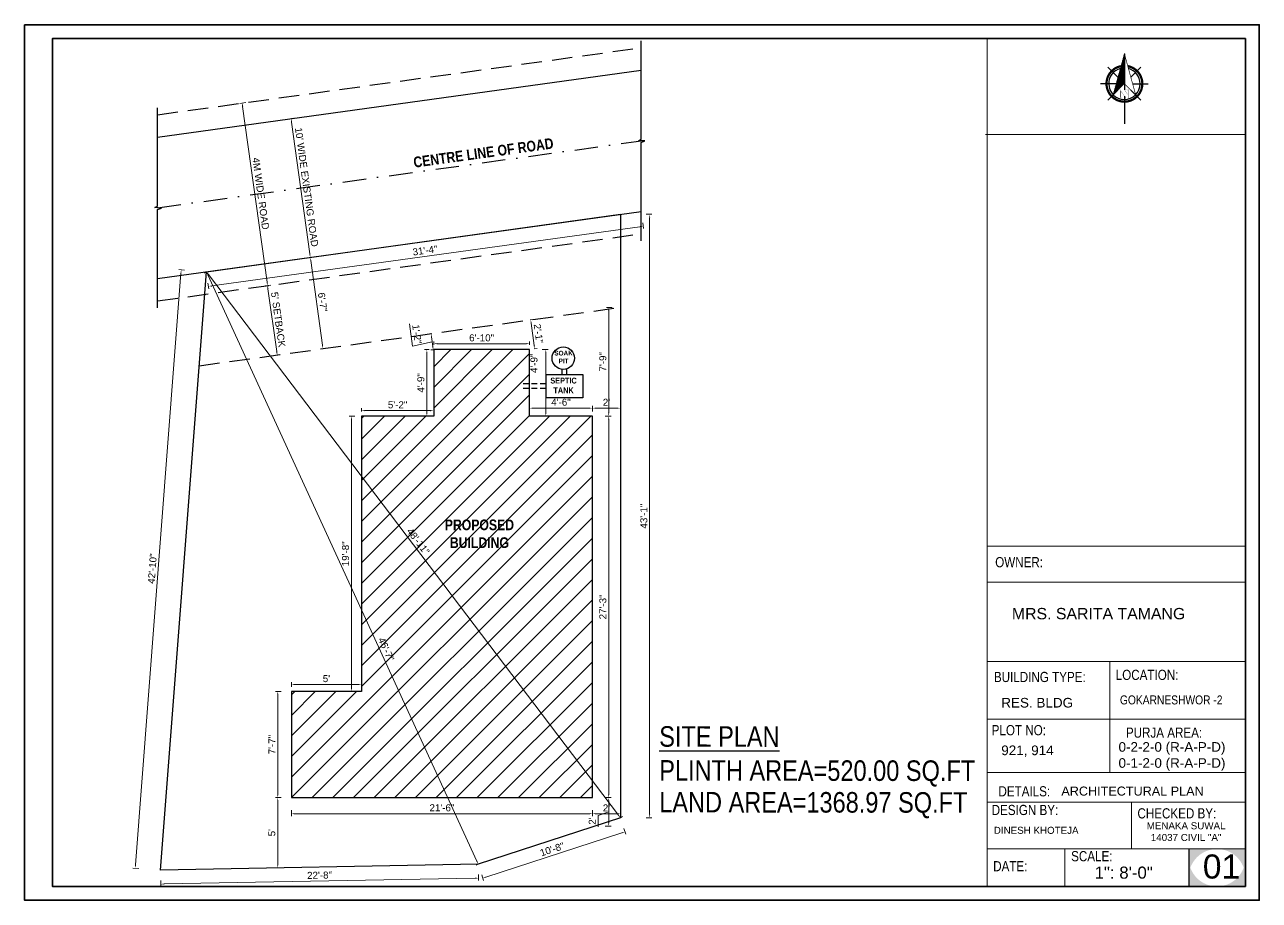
# Model space of a CAD drawing. Header units: inches. Extents: x 0 to 383786, y -45810 to 0.
# Drawn here: x 336899 to 337957, y -43770 to -43019 of the extents above; entities that cross this region are included whole.
import ezdxf

# ---------------------------------------------------------------- set-up
doc = ezdxf.new("R2010")
doc.units = ezdxf.units.IN
doc.header["$LTSCALE"] = 2
doc.header["$MEASUREMENT"] = 0
doc.header["$PDMODE"] = 34
doc.linetypes.add('DASHDOT', pattern=[1, 0.5, -0.25, 0, -0.25])
doc.linetypes.add('HIDDEN', pattern=[0.375, 0.25, -0.125])
doc.layers.get('0').update_dxf_attribs({"linetype": 'CONTINUOUS'})
doc.layers.get('DEFPOINTS').update_dxf_attribs({"color": 141, "linetype": 'CONTINUOUS'})
for name, color, linetype, lineweight in [('DIMENTION', 140, 'CONTINUOUS', 0), ('door', 20, 'CONTINUOUS', 35), ('Rebars', 1, 'CONTINUOUS', 13), ('Siteplan', 7, 'CONTINUOUS', 30), ('steps', 253, 'CONTINUOUS', 20), ('TEXT', 181, 'CONTINUOUS', 25), ('WALL - A', 1, 'CONTINUOUS', 40)]:
    doc.layers.add(name, color=color, linetype=linetype, lineweight=lineweight)
doc.layers.add('Normal Wall', color=7, linetype='CONTINUOUS', lineweight=35, true_color=0xffaf89)
doc.layers.add('Rear Wall', color=7, linetype='CONTINUOUS', lineweight=20, true_color=0xd4e480)
doc.layers.add('plan wall', color=7, linetype='CONTINUOUS')
doc.styles.add('Lettring Text', font='arial.ttf')
doc.styles.get("Standard").update_dxf_attribs({"font": 'ARIALN.TTF'})
doc.styles.add('SwissBT', font='swiss.ttf', dxfattribs={"height": 12})
doc.dimstyles.new('Copy of Standard', dxfattribs={"dimtxt": 6, "dimasz": 2.875, "dimexe": 2, "dimexo": 4, "dimgap": 2, "dimtad": 1, "dimdec": 0, "dimrnd": 1, "dimzin": 0, "dimdsep": 46, "dimlunit": 4, "dimtxsty": 'Lettring Text', "dimcen": 0.1, "dimclrd": 7, "dimclre": 7, "dimclrt": 7, "dimazin": 0, "dimtfac": 0.645, "dimtdec": 0, "dimtmove": 1, "dimatfit": 0, "dimfxl": 3, "dimfxlon": 1, "dimtfillclr": 256, "dimtolj": 1, "dimtzin": 0, "dimlwd": -1, "dimlwe": -1, "dimarcsym": 2})

# ---------------------------------------------------------------- blocks, each defined once
blk = doc.blocks.new('*X29')
at = {"color": 0}
for p, q in [((145.96, -414.6), (147.62, -412.94)), ((146.16, -413.87), (147.62, -412.41)), ((146.36, -413.14), (147.62, -411.88)), ((146.55, -412.41), (147.62, -411.35)), ((146.75, -411.68), (147.62, -410.82)), ((146.95, -410.95), (147.62, -410.29)), ((147.15, -410.22), (147.62, -409.76)), ((147.35, -409.49), (147.62, -409.23)), ((147.55, -408.76), (147.62, -408.7)), ((143.76, -422.63), (147.62, -418.77)), ((143.96, -421.9), (147.62, -418.24)), ((144.16, -421.17), (147.62, -417.71)), ((144.36, -420.44), (147.62, -417.18)), ((144.56, -419.71), (147.62, -416.65)), ((144.76, -418.98), (147.62, -416.12)), ((144.96, -418.25), (147.62, -415.59)), ((145.16, -417.52), (147.62, -415.06)), ((145.36, -416.79), (147.62, -414.53)), ((145.56, -416.06), (147.62, -414)), ((145.76, -415.33), (147.62, -413.47)), ((142.76, -426.28), (147.62, -421.42)), ((142.96, -425.55), (147.62, -420.89)), ((143.16, -424.82), (147.62, -420.36)), ((143.36, -424.09), (147.62, -419.83)), ((143.56, -423.36), (147.62, -419.3))]:
    blk.add_line(p, q, dxfattribs=at)
blk = doc.blocks.new('NORTH_15')
for p, q in [((-2.87, 2.87), (-7.37, 7.37)), ((0, 3.66), (0, 10.62)), ((2.87, 2.87), (7.37, 7.37)), ((-13.37, 0), (2.72, 0)), ((5.49, 0), (17.83, 0)), ((-2.87, -2.87), (-7.37, -7.37)), ((0, -3.66), (0, -10.62)), ((2.87, -2.87), (7.37, -7.37))]:
    blk.add_line(p, q)
at = {"const_width": 1}
for points in [[(0, -8, 1), (0, 8, 0.359415), (-7.86, 1.52, 1)], [(-7.86, -1.52, 0.359415), (0, -8, 1)]]:
    blk.add_lwpolyline(points, format="xyb", dxfattribs=at)
for points, const_width in [([(4.96, -5.01), (-13.37, 0), (4.9, 5), (0, 0), (4.96, -5.01)], 0.3), ([(5.93, -1.55), (6, -1.55), (6.07, -1.54), (6.13, -1.53), (6.17, -1.52), (6.22, -1.51), (6.26, -1.49), (6.28, -1.47), (6.3, -1.45), (6.32, -1.42), (6.33, -1.39), (6.35, -1.34), (6.36, -1.29), (6.37, -1.23), (6.38, -1.16), (6.38, -1.08), (6.38, -1), (6.54, -1), (6.54, -2.34), (6.38, -2.34), (6.38, -2.3), (6.38, -2.23), (6.38, -2.16), (6.37, -2.09), (6.36, -2.04), (6.35, -1.99), (6.33, -1.95), (6.32, -1.91), (6.3, -1.88), (6.28, -1.86), (6.26, -1.83), (6.22, -1.81), (6.18, -1.8), (6.13, -1.78), (6.07, -1.77), (6.01, -1.76), (5.95, -1.76), (2.66, -1.76), (2.66, -2.34), (2.5, -2.34), (2.5, -0.16), (4.71, 1.44), (3.14, 1.44), (3.07, 1.44), (3, 1.43), (2.94, 1.42), (2.89, 1.41), (2.85, 1.4), (2.81, 1.38), (2.78, 1.36), (2.76, 1.34), (2.74, 1.31), (2.72, 1.27), (2.7, 1.22), (2.69, 1.17), (2.68, 1.11), (2.67, 1.04), (2.66, 0.97), (2.66, 0.89), (2.66, 0.87), (2.5, 0.87), (2.5, 2.21), (2.66, 2.21), (2.66, 2.17), (2.66, 2.09), (2.67, 2.03), (2.68, 1.97), (2.69, 1.91), (2.7, 1.86), (2.71, 1.82), (2.73, 1.78), (2.75, 1.76), (2.77, 1.74), (2.8, 1.72), (2.85, 1.7), (2.89, 1.68), (2.94, 1.67), (3, 1.66), (3.07, 1.66), (3.14, 1.66), (6.54, 1.66), (6.54, 0.75), (3.33, -1.55), (5.93, -1.55), (5.93, -1.55)], 0.1)]:
    blk.add_lwpolyline(points, dxfattribs=dict(const_width=const_width))
for start, end in [(90, 164.973), (270, 90), (195.027, 270)]:
    blk.add_arc((0, 0), 7, start, end)
at = {"rotation": 90}
blk.add_blockref('*X29', (-421.89, -147.62), dxfattribs=at)
blk = doc.blocks.new('A$C0BDB7EE9')
at = {"layer": 'Siteplan', "xscale": 2.999999999999779, "yscale": 2.999999999999779, "zscale": 2.999999999999779, "rotation": 247.8612575918487}
blk.add_blockref('NORTH_15', (20.2, 49.5), dxfattribs=at)
blk = doc.blocks.new('A$C327B4BBD')
at = {"layer": 'DIMENTION', "ltscale": 0.3, "xscale": 1.171875000000082, "yscale": 1.171875000000082, "zscale": 1.171875000000082, "rotation": 112.1387424081494}
blk.add_blockref('A$C0BDB7EE9', (16.1, 0), dxfattribs=at)
blk = doc.blocks.new('*D903')
at = {"layer": 'DEFPOINTS', "color": 0, "ltscale": 0.5, "transparency": 16777216}
for p in [(337126.9, -43100), (337037.9, -43112.4), (337054.4, -43231.2)]:
    blk.add_point(p, dxfattribs=at)
at = {"layer": 'steps', "color": 7, "ltscale": 0.5, "transparency": 16777216}
for p, q in [((337124, -43100.4), (337128.9, -43099.7)), ((337143, -43216), (337127.3, -43102.9)), ((337140.4, -43219.3), (337145.4, -43218.6))]:
    blk.add_line(p, q, dxfattribs=at)
for points in [[(337127.8, -43102.8), (337126.8, -43102.9), (337126.9, -43100)], [(337143.5, -43216), (337142.5, -43216.1), (337143.4, -43218.9)]]:
    blk.add_solid(points, dxfattribs=at)
at = {"layer": 'steps', "color": 7, "ltscale": 0.5, "transparency": 16777216, "insert": (337140.2, -43158.7), "char_height": 6, "attachment_point": 5, "rotation": 277.8953, "style": 'Lettring Text'}
blk.add_mtext("\\A1;10' WIDE EXISTING ROAD", dxfattribs=at)
blk = doc.blocks.new('*D904')
at = {"layer": 'DEFPOINTS', "color": 0, "ltscale": 0.5, "transparency": 16777216}
for p in [(337124.3, -43081.2), (337085, -43086.6), (337146, -43237.7)]:
    blk.add_point(p, dxfattribs=at)
at = {"layer": 'steps', "color": 7, "ltscale": 0.5, "transparency": 16777216}
for p, q in [((337088, -43086.2), (337083, -43086.9)), ((337106.3, -43240.3), (337085.4, -43089.5)), ((337109.7, -43242.7), (337104.7, -43243.4))]:
    blk.add_line(p, q, dxfattribs=at)
for points in [[(337085.9, -43089.4), (337084.9, -43089.6), (337085, -43086.6)], [(337106.8, -43240.2), (337105.9, -43240.4), (337106.7, -43243.1)]]:
    blk.add_solid(points, dxfattribs=at)
at = {"layer": 'steps', "color": 7, "ltscale": 0.5, "transparency": 16777216, "insert": (337100.9, -43164.2), "char_height": 6, "attachment_point": 5, "rotation": 277.8953, "style": 'Lettring Text'}
blk.add_mtext('\\A1;4M WIDE ROAD', dxfattribs=at)
blk = doc.blocks.new('*D905')
at = {"layer": 'DEFPOINTS', "color": 0, "ltscale": 0.5, "transparency": 16777216}
for p in [(337146, -43237.7), (337113.9, -43302.7), (337115, -43302.6)]:
    blk.add_point(p, dxfattribs=at)
at = {"layer": 'steps', "color": 7, "ltscale": 0.5, "transparency": 16777216}
for p, q in [((337109.7, -43242.7), (337104.7, -43243.4)), ((337107.1, -43246), (337114.6, -43299.7)), ((337115, -43302.6), (337116.9, -43302.3))]:
    blk.add_line(p, q, dxfattribs=at)
for points in [[(337107.6, -43245.9), (337106.6, -43246.1), (337106.7, -43243.1)], [(337115, -43299.7), (337114.1, -43299.8), (337115, -43302.6)]]:
    blk.add_solid(points, dxfattribs=at)
at = {"layer": 'steps', "color": 7, "ltscale": 0.5, "transparency": 16777216, "insert": (337115.9, -43272.2), "char_height": 6, "attachment_point": 5, "rotation": 277.8953, "style": 'Lettring Text'}
blk.add_mtext("\\A1;5' SETBACK", dxfattribs=at)
blk = doc.blocks.new('*D906')
at = {"layer": 'DEFPOINTS', "color": 0, "ltscale": 0.5, "transparency": 16777216}
for p in [(337054.4, -43231.2), (337154.3, -43297.1), (337154.5, -43297.1)]:
    blk.add_point(p, dxfattribs=at)
at = {"layer": 'steps', "color": 7, "ltscale": 0.5, "transparency": 16777216}
for p, q in [((337140.4, -43219.3), (337145.4, -43218.6)), ((337143.8, -43221.7), (337153.9, -43294.3)), ((337154.3, -43297.1), (337152.3, -43297.4))]:
    blk.add_line(p, q, dxfattribs=at)
for points in [[(337144.3, -43221.7), (337143.3, -43221.8), (337143.4, -43218.9)], [(337154.3, -43294.2), (337153.4, -43294.3), (337154.3, -43297.1)]]:
    blk.add_solid(points, dxfattribs=at)
at = {"layer": 'steps', "color": 7, "ltscale": 0.5, "transparency": 16777216, "insert": (337153.9, -43257.3), "char_height": 6, "attachment_point": 5, "rotation": 277.8953, "style": 'Lettring Text'}
blk.add_mtext('\\A1;6\'-7"', dxfattribs=at)
blk = doc.blocks.new('*D894')
at = {"layer": 'DEFPOINTS', "color": 0, "ltscale": 0.5, "transparency": 16777216}
for p in [(337249.2, -43292.9), (337249.2, -43298), (337331.2, -43298)]:
    blk.add_point(p, dxfattribs=at)
at = {"layer": 'steps', "color": 7, "ltscale": 0.5, "transparency": 16777216}
for p, q in [((337249.2, -43294), (337249.2, -43290.9)), ((337328.3, -43292.9), (337252.1, -43292.9)), ((337331.2, -43294), (337331.2, -43290.9))]:
    blk.add_line(p, q, dxfattribs=at)
for points in [[(337252.1, -43292.4), (337252.1, -43293.4), (337249.2, -43292.9)], [(337328.3, -43292.4), (337328.3, -43293.4), (337331.2, -43292.9)]]:
    blk.add_solid(points, dxfattribs=at)
at = {"layer": 'steps', "color": 7, "ltscale": 0.5, "transparency": 16777216, "insert": (337290.2, -43287.9), "char_height": 6, "attachment_point": 5, "style": 'Lettring Text'}
blk.add_mtext('\\A1;6\'-10"', dxfattribs=at)
blk = doc.blocks.new('*D895')
at = {"layer": 'DEFPOINTS', "color": 0, "ltscale": 0.5, "transparency": 16777216}
for p in [(337249.2, -43298), (337243.3, -43355), (337249.2, -43355)]:
    blk.add_point(p, dxfattribs=at)
at = {"layer": 'steps', "color": 7, "ltscale": 0.5, "transparency": 16777216}
for p, q in [((337245.2, -43298), (337241.3, -43298)), ((337243.3, -43300.9), (337243.3, -43352.1)), ((337245.2, -43355), (337241.3, -43355))]:
    blk.add_line(p, q, dxfattribs=at)
for points in [[(337242.8, -43300.9), (337243.7, -43300.9), (337243.3, -43298)], [(337242.8, -43352.1), (337243.7, -43352.1), (337243.3, -43355)]]:
    blk.add_solid(points, dxfattribs=at)
at = {"layer": 'steps', "color": 7, "ltscale": 0.5, "transparency": 16777216, "insert": (337238.2, -43326.5), "char_height": 6, "attachment_point": 5, "rotation": 90, "style": 'Lettring Text'}
blk.add_mtext('\\A1;4\'-9"', dxfattribs=at)
blk = doc.blocks.new('*D896')
at = {"layer": 'DEFPOINTS', "color": 0, "ltscale": 0.5, "transparency": 16777216}
for p in [(337187.2, -43350.3), (337187.2, -43355), (337249.2, -43355)]:
    blk.add_point(p, dxfattribs=at)
at = {"layer": 'steps', "color": 7, "ltscale": 0.5, "transparency": 16777216}
for p, q in [((337187.2, -43351), (337187.2, -43348.3)), ((337246.3, -43350.3), (337190.1, -43350.3)), ((337249.2, -43351), (337249.2, -43348.3))]:
    blk.add_line(p, q, dxfattribs=at)
for points in [[(337190.1, -43349.8), (337190.1, -43350.8), (337187.2, -43350.3)], [(337246.3, -43349.8), (337246.3, -43350.8), (337249.2, -43350.3)]]:
    blk.add_solid(points, dxfattribs=at)
at = {"layer": 'steps', "color": 7, "ltscale": 0.5, "transparency": 16777216, "insert": (337218.2, -43345.3), "char_height": 6, "attachment_point": 5, "style": 'Lettring Text'}
blk.add_mtext('\\A1;5\'-2"', dxfattribs=at)
blk = doc.blocks.new('*D897')
at = {"layer": 'DEFPOINTS', "color": 0, "ltscale": 0.5, "transparency": 16777216}
for p in [(337187.2, -43355), (337178.6, -43591), (337187.2, -43591)]:
    blk.add_point(p, dxfattribs=at)
at = {"layer": 'steps', "color": 7, "ltscale": 0.5, "transparency": 16777216}
for p, q in [((337181.6, -43355), (337176.6, -43355)), ((337178.6, -43357.9), (337178.6, -43588.1)), ((337181.6, -43591), (337176.6, -43591))]:
    blk.add_line(p, q, dxfattribs=at)
for points in [[(337178.2, -43357.9), (337179.1, -43357.9), (337178.6, -43355)], [(337178.2, -43588.1), (337179.1, -43588.1), (337178.6, -43591)]]:
    blk.add_solid(points, dxfattribs=at)
at = {"layer": 'steps', "color": 7, "ltscale": 0.5, "transparency": 16777216, "insert": (337173.6, -43473), "char_height": 6, "attachment_point": 5, "rotation": 90, "style": 'Lettring Text'}
blk.add_mtext('\\A1;19\'-8"', dxfattribs=at)
blk = doc.blocks.new('*D898')
at = {"layer": 'DEFPOINTS', "color": 0, "ltscale": 0.5, "transparency": 16777216}
for p in [(337127.2, -43585), (337127.2, -43591), (337187.2, -43591)]:
    blk.add_point(p, dxfattribs=at)
at = {"layer": 'steps', "color": 7, "ltscale": 0.5, "transparency": 16777216}
for p, q in [((337127.2, -43587), (337127.2, -43583)), ((337184.3, -43585), (337130.1, -43585)), ((337187.2, -43587), (337187.2, -43583))]:
    blk.add_line(p, q, dxfattribs=at)
for points in [[(337130.1, -43584.5), (337130.1, -43585.5), (337127.2, -43585)], [(337184.3, -43584.5), (337184.3, -43585.5), (337187.2, -43585)]]:
    blk.add_solid(points, dxfattribs=at)
at = {"layer": 'steps', "color": 7, "ltscale": 0.5, "transparency": 16777216, "insert": (337157.2, -43580), "char_height": 6, "attachment_point": 5, "style": 'Lettring Text'}
blk.add_mtext("\\A1;5'", dxfattribs=at)
blk = doc.blocks.new('*D899')
at = {"layer": 'DEFPOINTS', "color": 0, "ltscale": 0.5, "transparency": 16777216}
for p in [(337127.2, -43591), (337115.5, -43682), (337127.2, -43682)]:
    blk.add_point(p, dxfattribs=at)
at = {"layer": 'steps', "color": 7, "ltscale": 0.5, "transparency": 16777216}
for p, q in [((337118.5, -43591), (337113.5, -43591)), ((337115.5, -43593.9), (337115.5, -43679.1)), ((337118.5, -43682), (337113.5, -43682))]:
    blk.add_line(p, q, dxfattribs=at)
for points in [[(337115, -43593.9), (337116, -43593.9), (337115.5, -43591)], [(337115, -43679.1), (337116, -43679.1), (337115.5, -43682)]]:
    blk.add_solid(points, dxfattribs=at)
at = {"layer": 'steps', "color": 7, "ltscale": 0.5, "transparency": 16777216, "insert": (337110.5, -43636.5), "char_height": 6, "attachment_point": 5, "rotation": 90, "style": 'Lettring Text'}
blk.add_mtext('\\A1;7\'-7"', dxfattribs=at)
blk = doc.blocks.new('*D900')
at = {"layer": 'DEFPOINTS', "color": 0, "ltscale": 0.5, "transparency": 16777216}
for p in [(337127.2, -43682), (337385.2, -43682), (337385.2, -43695.8)]:
    blk.add_point(p, dxfattribs=at)
at = {"layer": 'steps', "color": 7, "ltscale": 0.5, "transparency": 16777216}
for p, q in [((337127.2, -43692.8), (337127.2, -43697.8)), ((337385.2, -43692.8), (337385.2, -43697.8)), ((337130.1, -43695.8), (337382.3, -43695.8))]:
    blk.add_line(p, q, dxfattribs=at)
for points in [[(337130.1, -43695.3), (337130.1, -43696.3), (337127.2, -43695.8)], [(337382.3, -43695.3), (337382.3, -43696.3), (337385.2, -43695.8)]]:
    blk.add_solid(points, dxfattribs=at)
at = {"layer": 'steps', "color": 7, "ltscale": 0.5, "transparency": 16777216, "insert": (337256.2, -43690.7), "char_height": 6, "attachment_point": 5, "style": 'Lettring Text'}
blk.add_mtext('\\A1;21\'-6"', dxfattribs=at)
blk = doc.blocks.new('*D901')
at = {"layer": 'DEFPOINTS', "color": 0, "ltscale": 0.5, "transparency": 16777216}
for p in [(337385.2, -43355), (337399.1, -43355), (337385.2, -43682)]:
    blk.add_point(p, dxfattribs=at)
at = {"layer": 'steps', "color": 7, "ltscale": 0.5, "transparency": 16777216}
for p, q in [((337396.1, -43355), (337401.1, -43355)), ((337399.1, -43679.1), (337399.1, -43357.9)), ((337396.1, -43682), (337401.1, -43682))]:
    blk.add_line(p, q, dxfattribs=at)
for points in [[(337398.6, -43357.9), (337399.6, -43357.9), (337399.1, -43355)], [(337398.6, -43679.1), (337399.6, -43679.1), (337399.1, -43682)]]:
    blk.add_solid(points, dxfattribs=at)
at = {"layer": 'steps', "color": 7, "ltscale": 0.5, "transparency": 16777216, "insert": (337394.1, -43518.5), "char_height": 6, "attachment_point": 5, "rotation": 90, "style": 'Lettring Text'}
blk.add_mtext('\\A1;27\'-3"', dxfattribs=at)
blk = doc.blocks.new('*D902')
at = {"layer": 'DEFPOINTS', "color": 0, "ltscale": 0.5, "transparency": 16777216}
for p in [(337331.2, -43298), (337345.2, -43298), (337331.2, -43355)]:
    blk.add_point(p, dxfattribs=at)
at = {"layer": 'steps', "color": 7, "ltscale": 0.5, "transparency": 16777216}
for p, q in [((337342.2, -43298), (337347.2, -43298)), ((337345.2, -43352.1), (337345.2, -43300.9)), ((337342.2, -43355), (337347.2, -43355))]:
    blk.add_line(p, q, dxfattribs=at)
for points in [[(337344.7, -43300.9), (337345.7, -43300.9), (337345.2, -43298)], [(337344.7, -43352.1), (337345.7, -43352.1), (337345.2, -43355)]]:
    blk.add_solid(points, dxfattribs=at)
at = {"layer": 'steps', "color": 7, "ltscale": 0.5, "transparency": 16777216, "insert": (337335.1, -43309.7), "char_height": 6, "attachment_point": 5, "rotation": 90, "style": 'Lettring Text'}
blk.add_mtext('\\A1;4\'-9"', dxfattribs=at)
blk = doc.blocks.new('*D907')
at = {"layer": 'DEFPOINTS', "color": 0, "ltscale": 0.5, "transparency": 16777216}
for p in [(337331.2, -43348.2), (337331.2, -43355), (337385.2, -43355)]:
    blk.add_point(p, dxfattribs=at)
at = {"layer": 'steps', "color": 7, "ltscale": 0.5, "transparency": 16777216}
for p, q in [((337331.2, -43351), (337331.2, -43346.2)), ((337385.2, -43351), (337385.2, -43346.2)), ((337382.3, -43348.2), (337334.1, -43348.2))]:
    blk.add_line(p, q, dxfattribs=at)
for points in [[(337334.1, -43347.7), (337334.1, -43348.6), (337331.2, -43348.2)], [(337382.3, -43347.7), (337382.3, -43348.6), (337385.2, -43348.2)]]:
    blk.add_solid(points, dxfattribs=at)
at = {"layer": 'steps', "color": 7, "ltscale": 0.5, "transparency": 16777216, "insert": (337358.2, -43343.1), "char_height": 6, "attachment_point": 5, "style": 'Lettring Text'}
blk.add_mtext('\\A1;4\'-6"', dxfattribs=at)
blk = doc.blocks.new('*D908')
at = {"layer": 'DEFPOINTS', "color": 0, "ltscale": 0.5, "transparency": 16777216}
for p in [(337246.8, -43284.3), (337247.3, -43284.2), (337249.2, -43298)]:
    blk.add_point(p, dxfattribs=at)
at = {"layer": 'steps', "color": 7, "ltscale": 0.5, "transparency": 16777216}
for p, q in [((337231.1, -43295), (337228.5, -43275.8)), ((337247.8, -43291.2), (337231.1, -43295)), ((337246.8, -43284.3), (337244.8, -43284.6)), ((337248.3, -43295.2), (337247.2, -43287.1)), ((337248.7, -43298.1), (337246.7, -43298.3))]:
    blk.add_line(p, q, dxfattribs=at)
for points in [[(337247.7, -43287.1), (337246.7, -43287.2), (337246.8, -43284.3)], [(337248.8, -43295.1), (337247.8, -43295.3), (337248.7, -43298.1)]]:
    blk.add_solid(points, dxfattribs=at)
at = {"layer": 'steps', "color": 7, "ltscale": 0.5, "transparency": 16777216, "insert": (337234.8, -43284.7), "char_height": 6, "attachment_point": 5, "rotation": 277.8953, "style": 'Lettring Text'}
blk.add_mtext('\\A1;1\'-2"', dxfattribs=at)
blk = doc.blocks.new('*D909')
at = {"layer": 'DEFPOINTS', "color": 0, "ltscale": 0.5, "transparency": 16777216}
for p in [(337327.8, -43273.1), (337332.2, -43272.4), (337331.2, -43298)]:
    blk.add_point(p, dxfattribs=at)
at = {"layer": 'steps', "color": 7, "ltscale": 0.5, "transparency": 16777216}
for p, q in [((337331.7, -43272.5), (337334.2, -43272.2)), ((337335.3, -43294.5), (337332.6, -43275.3)), ((337335.2, -43297.4), (337337.7, -43297.1))]:
    blk.add_line(p, q, dxfattribs=at)
for points in [[(337333.1, -43275.2), (337332.1, -43275.4), (337332.2, -43272.4)], [(337335.8, -43294.4), (337334.8, -43294.6), (337335.7, -43297.4)]]:
    blk.add_solid(points, dxfattribs=at)
at = {"layer": 'steps', "color": 7, "ltscale": 0.5, "transparency": 16777216, "insert": (337338.9, -43284.2), "char_height": 6, "attachment_point": 5, "rotation": 277.8953, "style": 'Lettring Text'}
blk.add_mtext('\\A1;2\'-1"', dxfattribs=at)
blk = doc.blocks.new('*D910')
at = {"layer": 'DEFPOINTS', "color": 0, "ltscale": 0.5, "transparency": 16777216}
for p in [(337385.2, -43355), (337409.2, -43347.8), (337409.2, -43348.2)]:
    blk.add_point(p, dxfattribs=at)
at = {"layer": 'steps', "color": 7, "ltscale": 0.5, "transparency": 16777216}
for p, q in [((337385.2, -43351), (337385.2, -43346.2)), ((337388.1, -43348.2), (337406.3, -43348.2)), ((337409.2, -43348.2), (337409.2, -43350.2))]:
    blk.add_line(p, q, dxfattribs=at)
for points in [[(337388.1, -43347.7), (337388.1, -43348.6), (337385.2, -43348.2)], [(337406.3, -43347.7), (337406.3, -43348.6), (337409.2, -43348.2)]]:
    blk.add_solid(points, dxfattribs=at)
at = {"layer": 'steps', "color": 7, "ltscale": 0.5, "transparency": 16777216, "insert": (337397.2, -43343.1), "char_height": 6, "attachment_point": 5, "style": 'Lettring Text'}
blk.add_mtext("\\A1;2'", dxfattribs=at)
blk = doc.blocks.new('*D911')
at = {"layer": 'DEFPOINTS', "color": 0, "ltscale": 0.5, "transparency": 16777216}
for p in [(337127.2, -43682), (337115.5, -43742.1), (337127, -43742.1)]:
    blk.add_point(p, dxfattribs=at)
at = {"layer": 'steps', "color": 7, "ltscale": 0.5, "transparency": 16777216}
for p, q in [((337118.5, -43682), (337113.5, -43682)), ((337115.5, -43684.9), (337115.5, -43739.2)), ((337118.5, -43742.1), (337113.5, -43742.1))]:
    blk.add_line(p, q, dxfattribs=at)
for points in [[(337115, -43684.9), (337116, -43684.9), (337115.5, -43682)], [(337115, -43739.2), (337116, -43739.2), (337115.5, -43742.1)]]:
    blk.add_solid(points, dxfattribs=at)
at = {"layer": 'steps', "color": 7, "ltscale": 0.5, "transparency": 16777216, "insert": (337110.4, -43712), "char_height": 6, "attachment_point": 5, "rotation": 90, "style": 'Lettring Text'}
blk.add_mtext("\\A1;5'", dxfattribs=at)
blk = doc.blocks.new('*D912')
at = {"layer": 'DEFPOINTS', "color": 0, "ltscale": 0.5, "transparency": 16777216}
for p in [(337385.2, -43682), (337409.2, -43695.8), (337409.2, -43695.9)]:
    blk.add_point(p, dxfattribs=at)
at = {"layer": 'steps', "color": 7, "ltscale": 0.5, "transparency": 16777216}
for p, q in [((337385.2, -43692.8), (337385.2, -43697.8)), ((337409.2, -43695.8), (337409.2, -43693.8)), ((337388.1, -43695.8), (337406.3, -43695.8))]:
    blk.add_line(p, q, dxfattribs=at)
for points in [[(337388.1, -43695.3), (337388.1, -43696.3), (337385.2, -43695.8)], [(337406.3, -43695.3), (337406.3, -43696.3), (337409.2, -43695.8)]]:
    blk.add_solid(points, dxfattribs=at)
at = {"layer": 'steps', "color": 7, "ltscale": 0.5, "transparency": 16777216, "insert": (337397.2, -43690.8), "char_height": 6, "attachment_point": 5, "style": 'Lettring Text'}
blk.add_mtext("\\A1;2'", dxfattribs=at)
blk = doc.blocks.new('*D913')
at = {"layer": 'DEFPOINTS', "color": 0, "ltscale": 0.5, "transparency": 16777216}
for p in [(337385.2, -43682), (337387.7, -43706.4), (337399.1, -43706.4)]:
    blk.add_point(p, dxfattribs=at)
at = {"layer": 'steps', "color": 7, "ltscale": 0.5, "transparency": 16777216}
for p, q in [((337396.1, -43682), (337401.1, -43682)), ((337399.1, -43684.9), (337399.1, -43703.5)), ((337399.1, -43694.2), (337390.1, -43697.3)), ((337390.1, -43697.3), (337390.1, -43706.9)), ((337396.1, -43706.4), (337401.1, -43706.4))]:
    blk.add_line(p, q, dxfattribs=at)
for points in [[(337398.6, -43684.9), (337399.6, -43684.9), (337399.1, -43682)], [(337398.6, -43703.5), (337399.6, -43703.5), (337399.1, -43706.4)]]:
    blk.add_solid(points, dxfattribs=at)
at = {"layer": 'steps', "color": 7, "ltscale": 0.5, "transparency": 16777216, "insert": (337385, -43702.1), "char_height": 6, "attachment_point": 5, "rotation": 90, "style": 'Lettring Text'}
blk.add_mtext("\\A1;2'", dxfattribs=at)
blk = doc.blocks.new('*D914')
at = {"layer": 'DEFPOINTS', "color": 0, "ltscale": 0.5, "transparency": 16777216}
for p in [(337015.1, -43744.2), (337287.3, -43739.1), (337015.3, -43756.1)]:
    blk.add_point(p, dxfattribs=at)
at = {"layer": 'steps', "color": 7, "ltscale": 0.5, "transparency": 16777216}
for p, q in [((337287.5, -43748), (337287.6, -43753)), ((337015.2, -43753.1), (337015.3, -43758.1)), ((337284.7, -43751), (337018.2, -43756))]:
    blk.add_line(p, q, dxfattribs=at)
for points in [[(337018.2, -43755.6), (337018.2, -43756.5), (337015.3, -43756.1)], [(337284.7, -43750.5), (337284.7, -43751.5), (337287.6, -43751)]]:
    blk.add_solid(points, dxfattribs=at)
at = {"layer": 'steps', "color": 7, "ltscale": 0.5, "transparency": 16777216, "insert": (337151.3, -43748.5), "char_height": 6, "attachment_point": 5, "rotation": 1.077, "style": 'Lettring Text'}
blk.add_mtext('\\A1;22\'-8"', dxfattribs=at)
blk = doc.blocks.new('*D915')
at = {"layer": 'DEFPOINTS', "color": 0, "ltscale": 0.5, "transparency": 16777216}
for p in [(337409.2, -43699.4), (337287.3, -43739.1), (337291.2, -43751)]:
    blk.add_point(p, dxfattribs=at)
at = {"layer": 'steps', "color": 7, "ltscale": 0.5, "transparency": 16777216}
for p, q in [((337410.4, -43712.2), (337293.9, -43750.1)), ((337412.2, -43708.4), (337413.7, -43713.2)), ((337290.3, -43748.1), (337291.8, -43752.9))]:
    blk.add_line(p, q, dxfattribs=at)
for points in [[(337410.2, -43711.7), (337410.5, -43712.6), (337413.1, -43711.3)], [(337293.8, -43749.6), (337294.1, -43750.5), (337291.2, -43751)]]:
    blk.add_solid(points, dxfattribs=at)
at = {"layer": 'steps', "color": 7, "ltscale": 0.5, "transparency": 16777216, "insert": (337350.6, -43726.3), "char_height": 6, "attachment_point": 5, "rotation": 18.0285, "style": 'Lettring Text'}
blk.add_mtext('\\A1;10\'-8"', dxfattribs=at)
blk = doc.blocks.new('*D916')
at = {"layer": 'DEFPOINTS', "color": 0, "ltscale": 0.5, "transparency": 16777216}
for p in [(337409.2, -43182), (337409.2, -43699.4), (337434.2, -43699.4)]:
    blk.add_point(p, dxfattribs=at)
at = {"layer": 'steps', "color": 7, "ltscale": 0.5, "transparency": 16777216}
for p, q in [((337431.2, -43182), (337436.2, -43182)), ((337434.2, -43184.9), (337434.2, -43696.5)), ((337431.2, -43699.4), (337436.2, -43699.4))]:
    blk.add_line(p, q, dxfattribs=at)
for points in [[(337433.8, -43184.9), (337434.7, -43184.9), (337434.2, -43182)], [(337433.8, -43696.5), (337434.7, -43696.5), (337434.2, -43699.4)]]:
    blk.add_solid(points, dxfattribs=at)
at = {"layer": 'steps', "color": 7, "ltscale": 0.5, "transparency": 16777216, "insert": (337429.2, -43440.7), "char_height": 6, "attachment_point": 5, "rotation": 90, "style": 'Lettring Text'}
blk.add_mtext('\\A1;43\'-1"', dxfattribs=at)
blk = doc.blocks.new('*D917')
at = {"layer": 'DEFPOINTS', "color": 0, "ltscale": 0.5, "transparency": 16777216}
for p in [(337032.7, -43229.6), (337054.4, -43231.2), (337015.1, -43744.2)]:
    blk.add_point(p, dxfattribs=at)
at = {"layer": 'steps', "color": 7, "ltscale": 0.5, "transparency": 16777216}
for p, q in [((337035.7, -43229.8), (337030.8, -43229.4)), ((336993.7, -43739.7), (337032.5, -43232.4)), ((336996.4, -43742.8), (336991.4, -43742.4))]:
    blk.add_line(p, q, dxfattribs=at)
for points in [[(337032.1, -43232.4), (337033, -43232.5), (337032.7, -43229.6)], [(336993.2, -43739.6), (336994.1, -43739.7), (336993.4, -43742.5)]]:
    blk.add_solid(points, dxfattribs=at)
at = {"layer": 'steps', "color": 7, "ltscale": 0.5, "transparency": 16777216, "insert": (337008, -43485.7), "char_height": 6, "attachment_point": 5, "rotation": 85.6173, "style": 'Lettring Text'}
blk.add_mtext('\\A1;42\'-10"', dxfattribs=at)
blk = doc.blocks.new('*D918')
at = {"layer": 'DEFPOINTS', "color": 0, "ltscale": 0.5, "transparency": 16777216}
for p in [(337426.9, -43179.6), (337428.7, -43192.2), (337054.4, -43231.2)]:
    blk.add_point(p, dxfattribs=at)
at = {"layer": 'steps', "color": 7, "ltscale": 0.5, "transparency": 16777216}
for p, q in [((337059, -43243.4), (337425.8, -43192.6)), ((337428.3, -43189.2), (337429, -43194.2)), ((337055.7, -43240.9), (337056.4, -43245.8))]:
    blk.add_line(p, q, dxfattribs=at)
for points in [[(337425.8, -43192.1), (337425.9, -43193), (337428.7, -43192.2)], [(337058.9, -43243), (337059.1, -43243.9), (337056.1, -43243.8)]]:
    blk.add_solid(points, dxfattribs=at)
at = {"layer": 'steps', "color": 7, "ltscale": 0.5, "transparency": 16777216, "insert": (337241.7, -43213), "char_height": 6, "attachment_point": 5, "rotation": 7.8953, "style": 'Lettring Text'}
blk.add_mtext('\\A1;31\'-4"', dxfattribs=at)
blk = doc.blocks.new('*D919')
at = {"layer": 'DEFPOINTS', "color": 0, "ltscale": 0.5, "transparency": 16777216}
for p in [(337054.4, -43231.2), (337409.2, -43699.4), (337409.2, -43699.4)]:
    blk.add_point(p, dxfattribs=at)
at = {"layer": 'steps', "color": 7, "ltscale": 0.5, "transparency": 16777216}
for p, q in [((337054.4, -43231.2), (337052.8, -43232.4)), ((337056.1, -43233.5), (337407.5, -43697.1)), ((337409.2, -43699.4), (337410.8, -43698.2))]:
    blk.add_line(p, q, dxfattribs=at)
for points in [[(337056.5, -43233.2), (337055.8, -43233.8), (337054.4, -43231.2)], [(337407.9, -43696.8), (337407.1, -43697.4), (337409.2, -43699.4)]]:
    blk.add_solid(points, dxfattribs=at)
at = {"layer": 'steps', "color": 7, "ltscale": 0.5, "transparency": 16777216, "insert": (337235.8, -43462.3), "char_height": 6, "attachment_point": 5, "rotation": 307.1565, "style": 'Lettring Text'}
blk.add_mtext('\\A1;48\'-11"', dxfattribs=at)
blk = doc.blocks.new('*D920')
at = {"layer": 'DEFPOINTS', "color": 0, "ltscale": 0.5, "transparency": 16777216}
for p in [(337054.4, -43231.2), (337054.4, -43231.2), (337287.3, -43739.1)]:
    blk.add_point(p, dxfattribs=at)
at = {"layer": 'steps', "color": 7, "ltscale": 0.5, "transparency": 16777216}
for p, q in [((337054.4, -43231.2), (337052.6, -43232.1)), ((337286.1, -43736.5), (337055.6, -43233.8)), ((337287.3, -43739.1), (337285.5, -43739.9))]:
    blk.add_line(p, q, dxfattribs=at)
for points in [[(337056, -43233.6), (337055.2, -43234), (337054.4, -43231.2)], [(337286.6, -43736.3), (337285.7, -43736.7), (337287.3, -43739.1)]]:
    blk.add_solid(points, dxfattribs=at)
at = {"layer": 'steps', "color": 7, "ltscale": 0.5, "transparency": 16777216, "insert": (337208.4, -43554.8), "char_height": 6, "attachment_point": 5, "rotation": 294.6385, "style": 'Lettring Text'}
blk.add_mtext('\\A1;46\'-7"', dxfattribs=at)
blk = doc.blocks.new('*D922')
at = {"layer": 'DEFPOINTS', "color": 0, "ltscale": 0.5, "transparency": 16777216}
for p in [(337399.1, -43261.8), (337409.2, -43261.8), (337385.2, -43355)]:
    blk.add_point(p, dxfattribs=at)
at = {"layer": 'steps', "color": 7, "ltscale": 0.5, "transparency": 16777216}
for p, q in [((337402.1, -43261.8), (337397.1, -43261.8)), ((337399.1, -43352.1), (337399.1, -43264.6)), ((337396.1, -43355), (337401.1, -43355))]:
    blk.add_line(p, q, dxfattribs=at)
for points in [[(337398.6, -43264.6), (337399.6, -43264.6), (337399.1, -43261.8)], [(337398.6, -43352.1), (337399.6, -43352.1), (337399.1, -43355)]]:
    blk.add_solid(points, dxfattribs=at)
at = {"layer": 'steps', "color": 7, "ltscale": 0.5, "transparency": 16777216, "insert": (337394.1, -43308.4), "char_height": 6, "attachment_point": 5, "rotation": 90, "style": 'Lettring Text'}
blk.add_mtext('\\A1;7\'-9"', dxfattribs=at)

msp = doc.modelspace()

# ---------------------------------------------------------------- hatches: boundary and pattern name
msp.add_hatch(color=0).paths.add_polyline_path([(337944.7, -43726), (337920.4, -43726, -0.414214), (337944.7, -43750.3)])
at = {"layer": 'door', "ltscale": 0.5}
h = msp.add_hatch(dxfattribs=at)
h.set_pattern_fill('ANSI31', color=256, scale=100)
h.set_pattern_definition([(45, (1838.306, -1252.309), (-8.83883476, 8.83883476), [])])
h.paths.add_polyline_path([(337249.2, -43355), (337187.2, -43355), (337187.2, -43591), (337127.2, -43591), (337127.2, -43682), (337385.2, -43682), (337385.2, -43355), (337331.2, -43355), (337331.2, -43298), (337249.2, -43298)])
h.paths.add_polyline_path([(337222.2, -43454.6), (337239.7, -43477.7), (337249.6, -43470.2), (337232.1, -43447.1)], flags=24)
h.paths.add_polyline_path([(337197.7, -43546.5), (337207.9, -43568.6), (337219.1, -43563.5), (337209, -43541.3)], flags=24)
h.paths.add_polyline_path([(337254.5, -43472.7), (337322.3, -43472.7), (337322.3, -43438.7), (337254.5, -43438.7)], flags=24)
at = {"layer": 'TEXT'}
for points in [[(337920.4, -43726), (337896.1, -43726), (337896.1, -43750.3, -0.414214)], [(337920.4, -43726), (337896.1, -43726), (337896.1, -43750.3, -0.414214)], [(337944.7, -43726), (337920.4, -43726, -0.414214), (337944.7, -43750.3)], [(337896.1, -43733.8), (337896.1, -43758.1), (337920.4, -43758.1, -0.414214)], [(337896.1, -43733.8), (337896.1, -43758.1), (337920.4, -43758.1, -0.414214)], [(337944.7, -43733.8, -0.414214), (337920.4, -43758.1), (337944.7, -43758.1)], [(337944.7, -43733.8, -0.414214), (337920.4, -43758.1), (337944.7, -43758.1)]]:
    msp.add_hatch(color=0, dxfattribs=at).paths.add_polyline_path(points)

# ---------------------------------------------------------------- linework, layer by layer
at = {"color": 242, "linetype": 'HIDDEN', "ltscale": 35, "true_color": 0xcd2027}
for p, q in [((337012.5, -43096.7), (337426.9, -43039.2)), ((337012.5, -43256.2), (337426.9, -43198.7)), ((337048.2, -43311.8), (337409.2, -43261.8))]:
    msp.add_line(p, q, dxfattribs=at)
at = {"color": 242, "ltscale": 0.5, "true_color": 0xcd2027}
for p, q in [((337012.5, -43115.9), (337426.9, -43058.4)), ((337054.4, -43231.2), (337409.2, -43182)), ((337409.2, -43182), (337409.2, -43699.4)), ((337015.1, -43744.2), (337054.4, -43231.2)), ((337409.2, -43699.4), (337287.3, -43739.1)), ((337287.3, -43739.1), (337015.1, -43744.2))]:
    msp.add_line(p, q, dxfattribs=at)
at = {"ltscale": 0.5}
msp.add_line((337012.5, -43237), (337426.9, -43179.6), dxfattribs=at)
at = {"color": 242, "linetype": 'HIDDEN', "ltscale": 10, "true_color": 0xcd2027}
for p, q in [((337363.2, -43319.4), (337363.2, -43314.5)), ((337359.2, -43319.4), (337359.2, -43314.9)), ((337345.4, -43327.4), (337325.9, -43327.4)), ((337345.4, -43331.4), (337325.9, -43331.4))]:
    msp.add_line(p, q, dxfattribs=at)
at = {"color": 0}
msp.add_line((337896.1, -43726), (337896.1, -43758.1), dxfattribs=at)
msp.add_line((337896.1, -43726), (337896.1, -43758.1), dxfattribs=at)
at = {"linetype": 'Continuous', "ltscale": 0.5}
for points in [[(337426.9, -43204.7), (337426.9, -43120.5), (337430.2, -43119.1), (337424.5, -43118.9), (337426.9, -43117.5), (337426.9, -43033.2)], [(337012.5, -43262.2), (337012.5, -43177.9), (337015.8, -43176.6), (337010.1, -43176.3), (337012.5, -43175), (337012.5, -43090.7)]]:
    msp.add_lwpolyline(points, dxfattribs=at)
at = {"color": 242, "ltscale": 0.5, "true_color": 0xcd2027}
msp.add_lwpolyline([(337385.2, -43355), (337331.2, -43355), (337331.2, -43298), (337249.2, -43298), (337249.2, -43355), (337187.2, -43355), (337187.2, -43591), (337127.2, -43591), (337127.2, -43682), (337385.2, -43682)], close=True, dxfattribs=at)
at = {"ltscale": 0.5}
msp.add_lwpolyline([(337345.4, -43319.4), (337377, -43319.4), (337377, -43339.3), (337345.4, -43339.3)], close=True, dxfattribs=at)
msp.add_circle((337360.2, -43305.3), 9.62, dxfattribs=at)
at = {"layer": 'Normal Wall'}
for points in [[(336898.6, -43019.5), (337956.6, -43019.5), (337956.6, -43770), (336898.6, -43770)], [(336898.6, -43019.5), (337956.6, -43019.5), (337956.6, -43770), (336898.6, -43770)], [(337944.7, -43031.4), (336922.4, -43031.4), (336922.4, -43758.1), (337944.7, -43758.1)], [(337944.7, -43031.4), (336922.4, -43031.4), (336922.4, -43758.1), (337944.7, -43758.1)]]:
    msp.add_lwpolyline(points, close=True, dxfattribs=at)
at = {"layer": 'Rear Wall'}
for p, q in [((337723.3, -43475.6), (337723.3, -43031.4)), ((337722.1, -43113.7), (337944.7, -43113.7)), ((337723.3, -43466.4), (337944.7, -43466.4)), ((337723.3, -43466.4), (337944.7, -43466.4)), ((337723.3, -43466.4), (337944.7, -43466.4)), ((337723.3, -43466.4), (337944.7, -43466.4)), ((337723.3, -43497.2), (337944.7, -43497.2)), ((337723.3, -43497.2), (337944.7, -43497.2)), ((337723.3, -43565.2), (337944.7, -43565.2)), ((337723.3, -43565.2), (337944.7, -43565.2)), ((337828.6, -43565.2), (337828.6, -43651.1)), ((337828.6, -43565.2), (337828.6, -43660.4)), ((337723.3, -43614.7), (337944.7, -43614.7)), ((337723.3, -43614.7), (337944.7, -43614.7)), ((337723.3, -43660.4), (337944.7, -43660.4)), ((337723.3, -43685.8), (337944.7, -43685.8)), ((337723.3, -43685.8), (337944.7, -43685.8)), ((337847.2, -43726), (337847.2, -43685.8)), ((337847.2, -43726), (337847.2, -43685.8)), ((337723.3, -43726), (337944.7, -43726)), ((337723.3, -43726), (337944.7, -43726)), ((337790, -43726), (337790, -43758.1)), ((337790, -43726), (337790, -43758.1))]:
    msp.add_line(p, q, dxfattribs=at)
msp.add_lwpolyline([(337723.3, -43466.4), (337944.7, -43466.4), (337944.7, -43758.1), (337723.3, -43758.1)], close=True, dxfattribs=at)
msp.add_lwpolyline([(337723.3, -43466.4), (337944.7, -43466.4), (337944.7, -43758.1), (337723.3, -43758.1)], close=True, dxfattribs=at)
at = {"layer": 'WALL - A', "linetype": 'DASHDOT', "lineweight": -3, "ltscale": 20}
msp.add_line((337012.5, -43176.4), (337426.9, -43119), dxfattribs=at)

# ---------------------------------------------------------------- block references
at = {"layer": 'Rebars', "xscale": 0.5459999999999999, "yscale": 0.5459999999999999, "zscale": 0.5459999999999999, "rotation": 270}
msp.add_blockref('A$C327B4BBD', (337841, -43095.5), dxfattribs=at)

# ---------------------------------------------------------------- texts
at = {"color": 0}
for s, p in [('OWNER:', (337730.3, -43484.5)), ('LOCATION:', (337833.6, -43581.1))]:
    msp.add_text(s, height=8.7, dxfattribs=at).set_placement(p)
at = {"layer": 'plan wall', "ltscale": 3, "char_height": 17.612, "attachment_point": 7, "rotation": 359.9411}
for s, insert in [('{\\LSITE PLAN}', (337442.4, -43638.6)), ('PLINTH AREA=520.00 SQ.FT', (337442.4, -43672.3)), ('LAND AREA=1368.97 SQ.FT', (337442.4, -43699.5))]:
    msp.add_mtext(s, dxfattribs=dict(at, insert=insert))
at = {"layer": 'steps', "color": 7, "ltscale": 0.3, "insert": (337291.1, -43124.7), "char_height": 9.142, "width": 169.636, "attachment_point": 2, "rotation": 7.8953}
msp.add_mtext('{\\fTechnic|b1|i0|c2|p2;CENTRE LINE OF ROAD}', dxfattribs=at)
at = {"layer": 'steps', "color": 7, "ltscale": 0.3, "attachment_point": 2}
for s, width, insert, char_height in [('{\\fTechnic|b1|i0|c2|p2;SOAK PIT}', 12.407, (337360.4, -43299), 4), ('{\\fTechnic|b1|i0|c2|p2;SEPTIC TANK}', 31.497, (337360.4, -43322), 5)]:
    msp.add_mtext_dynamic_manual_height_columns(s, width=width, gutter_width=30, heights=[0], dxfattribs=dict(at, insert=insert, char_height=char_height))
at = {"layer": 'steps', "color": 7, "ltscale": 0.3, "insert": (337288.3, -43443.6), "char_height": 9.142, "width": 72.178, "attachment_point": 2}
msp.add_mtext('{\\fTechnic|b1|i0|c2|p2;PROPOSED BUILDING}', dxfattribs=at)
at = {"layer": 'TEXT', "color": 0}
for s, height, p in [('OWNER:', 8.7, (337730.3, -43484.5)), ('LOCATION:', 8.7, (337833.6, -43581.1)), ('CHECKED BY:', 8.704, (337852.2, -43699.8)), ('CHECKED BY:', 8.704, (337852.2, -43699.8)), ('SCALE:', 8.7, (337795.4, -43736.5)), ('SCALE:', 8.7, (337795.4, -43736.5))]:
    msp.add_text(s, height=height, dxfattribs=at).set_placement(p)
at = {"layer": 'TEXT', "color": 0, "linetype": 'ByBlock', "style": 'SwissBT'}
for s, insert, char_height, width, attachment_point in [('MRS. SARITA TAMANG', (337818.9, -43519.4), 9.72, 217.511, 2), ('ARCHITECTURAL PLAN', (337787, -43672.5), 7.74, 268.532, 1), ('MENAKA SUWAL\\P14037 CIVIL "A"', (337893.9, -43703.1), 6, 88.549, 2), ('DINESH KHOTEJA', (337729.1, -43707), 6, 201.528, 1)]:
    msp.add_mtext(s, dxfattribs=dict(at, insert=insert, char_height=char_height, width=width, attachment_point=attachment_point))
at = {"layer": 'TEXT', "color": 0, "attachment_point": 1}
for s, insert, char_height, width in [('BUILDING TYPE:', (337729.2, -43574.2), 8.704, 148.555), ('BUILDING TYPE:', (337729.2, -43574.2), 8.704, 148.555), ('PLOT NO: ', (337727.3, -43619.8), 8.7, 138.027), ('PLOT NO: ', (337727.3, -43619.8), 8.7, 138.027), ('PURJA AREA:', (337842.3, -43621.9), 8.704, 197.582), ('PURJA AREA:', (337842.3, -43621.9), 8.704, 197.582), ('DETAILS: ', (337733.1, -43672.2), 8.7, 138.027), ('DESIGN BY:', (337727.3, -43688.2), 8.7, 138.027), ('DESIGN BY:', (337727.3, -43688.2), 8.7, 138.027), ('DATE:', (337728.6, -43736.4), 8.7, 34.818)]:
    msp.add_mtext(s, dxfattribs=dict(at, insert=insert, char_height=char_height, width=width))
at = {"layer": 'TEXT', "color": 0, "style": 'SwissBT'}
for s, insert, char_height, width, attachment_point in [('RES. BLDG', (337735.5, -43596.5), 8.26, 163.214, 1), ('RES. BLDG', (337735.5, -43596.5), 8.26, 163.214, 1), ('921, 914', (337735.5, -43637.3), 8.26, 163.214, 1), ('0-2-2-0 (R-A-P-D)\\P0-1-2-0 (R-A-P-D)', (337881.8, -43634.4), 8.256, 163.214, 2), ('01', (337908.2, -43730.7), 20.64, 20.158, 1)]:
    msp.add_mtext(s, dxfattribs=dict(at, insert=insert, char_height=char_height, width=width, attachment_point=attachment_point))
at = {"layer": 'TEXT', "color": 0, "linetype": 'ByBlock', "insert": (337837.2, -43594.4), "char_height": 7.671, "attachment_point": 1}
msp.add_mtext_dynamic_manual_height_columns('GOKARNESHWOR -2', width=381.035, gutter_width=1.53, heights=[0], dxfattribs=at)
at = {"layer": 'TEXT', "color": 0, "ltscale": 0.5, "insert": (337815.5, -43741.1), "char_height": 10.32, "width": 127.534, "attachment_point": 1, "style": 'SwissBT'}
msp.add_mtext('1": 8\'-0"', dxfattribs=at)
msp.add_mtext('1": 8\'-0"', dxfattribs=at)

# ---------------------------------------------------------------- dimensions: what is measured, and where the dimension line sits
at = {"layer": 'steps', "ltscale": 0.5}
for p1, p2, distance, text, picture, middle in [((337146, -43237.7), (337124.3, -43081.2), 39.7, '4M WIDE ROAD', '*D904', (337100.9, -43164.2)), ((337054.4, -43231.2), (337037.9, -43112.4), -89.9, "10' WIDE EXISTING ROAD", '*D903', (337140.2, -43158.7))]:
    dim = msp.add_aligned_dim(p1=p1, p2=p2, distance=distance, text=text, dimstyle='Copy of Standard', dxfattribs=at)
    dim.commit()
    dim.dimension.update_dxf_attribs({"geometry": picture, "text_midpoint": middle})
for p1, p2, distance, picture, middle in [((337054.4, -43231.2), (337426.9, -43179.6), -12.7, '*D918', (337241.7, -43213)), ((337015.0825, -43744.1983), (337054.3985, -43231.2171), 21.7123, '*D917', (337008.043, -43485.6615)), ((337054.4, -43231.2), (337409.2, -43699.4), 0, '*D919', (337235.8, -43462.3)), ((337331.2, -43298), (337327.8, -43273.1), -4.5, '*D909', (337338.9, -43284.2)), ((337409.2, -43699.4), (337287.3, -43739.1), 12.5, '*D915', (337350.6, -43726.3)), ((337287.3, -43739.1), (337015.1, -43744.2), 11.9, '*D914', (337151.3, -43748.5))]:
    dim = msp.add_aligned_dim(p1=p1, p2=p2, distance=distance, dimstyle='Copy of Standard', dxfattribs=at)
    dim.commit()
    dim.dimension.update_dxf_attribs({"geometry": picture, "text_midpoint": middle})
for base, p1, p2, angle, picture, middle in [((337434.2, -43699.4), (337409.2, -43182), (337409.2, -43699.4), 90, '*D916', (337429.2, -43440.7)), ((337154.3, -43297.1), (337054.4, -43231.2), (337154.5, -43297.1), 277.8953, '*D906', (337153.9, -43257.3)), ((337399.1, -43261.8), (337385.2, -43355), (337409.2, -43261.8), 90, '*D922', (337394.1, -43308.4)), ((337243.3, -43355), (337249.2, -43298), (337249.2, -43355), 90, '*D895', (337238.2, -43326.5)), ((337178.6, -43591), (337187.2, -43355), (337187.2, -43591), 90, '*D897', (337173.6, -43473)), ((337399.1, -43355), (337385.2, -43682), (337385.2, -43355), 90, '*D901', (337394.1, -43518.5)), ((337115.5, -43682), (337127.2, -43591), (337127.2, -43682), 90, '*D899', (337110.5, -43636.5)), ((337115.5, -43742.1), (337127.2, -43682), (337127, -43742.1), 90, '*D911', (337110.4, -43712))]:
    dim = msp.add_linear_dim(base=base, p1=p1, p2=p2, angle=angle, dimstyle='Copy of Standard', dxfattribs=at)
    dim.commit()
    dim.dimension.update_dxf_attribs({"geometry": picture, "text_midpoint": middle})
for base, p1, p2, angle, picture, middle, dimtype in [((337054.4, -43231.2), (337287.3, -43739.1), (337054.4, -43231.2), 114.6385, '*D920', (337203.8, -43556.9), 161), ((337246.8, -43284.3), (337249.2, -43298), (337247.3, -43284.2), 97.8953, '*D908', (337230.9, -43293), 161), ((337345.2, -43298), (337331.2, -43355), (337331.2, -43298), 90, '*D902', (337340.1, -43309.7), 160), ((337399.1, -43706.4), (337385.2, -43682), (337387.7, -43706.4), 90, '*D913', (337390.1, -43699.3), 160)]:
    dim = msp.add_linear_dim(base=base, p1=p1, p2=p2, angle=angle, dimstyle='Copy of Standard', dxfattribs=at)
    dim.commit()
    dim.dimension.update_dxf_attribs({"geometry": picture, "text_midpoint": middle, "dimtype": dimtype})
dim = msp.add_linear_dim(base=(337115, -43302.6), p1=(337146, -43237.7), p2=(337113.9, -43302.7), angle=277.8953, text="5' SETBACK", dimstyle='Copy of Standard', dxfattribs=at)
dim.commit()
dim.dimension.update_dxf_attribs({"geometry": '*D905', "text_midpoint": (337115.9, -43272.2)})
for base, p1, p2, picture, middle in [((337249.2, -43292.9), (337331.2, -43298), (337249.2, -43298), '*D894', (337290.2, -43287.9)), ((337187.2, -43350.3), (337249.2, -43355), (337187.2, -43355), '*D896', (337218.2, -43345.3)), ((337331.2, -43348.2), (337385.2, -43355), (337331.2, -43355), '*D907', (337358.2, -43343.1)), ((337409.2, -43348.2), (337385.2, -43355), (337409.2, -43347.8), '*D910', (337397.2, -43343.1)), ((337127.2, -43585), (337187.2, -43591), (337127.2, -43591), '*D898', (337157.2, -43580)), ((337385.2, -43695.8), (337127.2, -43682), (337385.2, -43682), '*D900', (337256.2, -43690.7)), ((337409.2, -43695.8), (337385.2, -43682), (337409.2, -43695.9), '*D912', (337397.2, -43690.8))]:
    dim = msp.add_linear_dim(base=base, p1=p1, p2=p2, dimstyle='Copy of Standard', dxfattribs=at)
    dim.commit()
    dim.dimension.update_dxf_attribs({"geometry": picture, "text_midpoint": middle})

doc.saveas('drawing.dxf')
